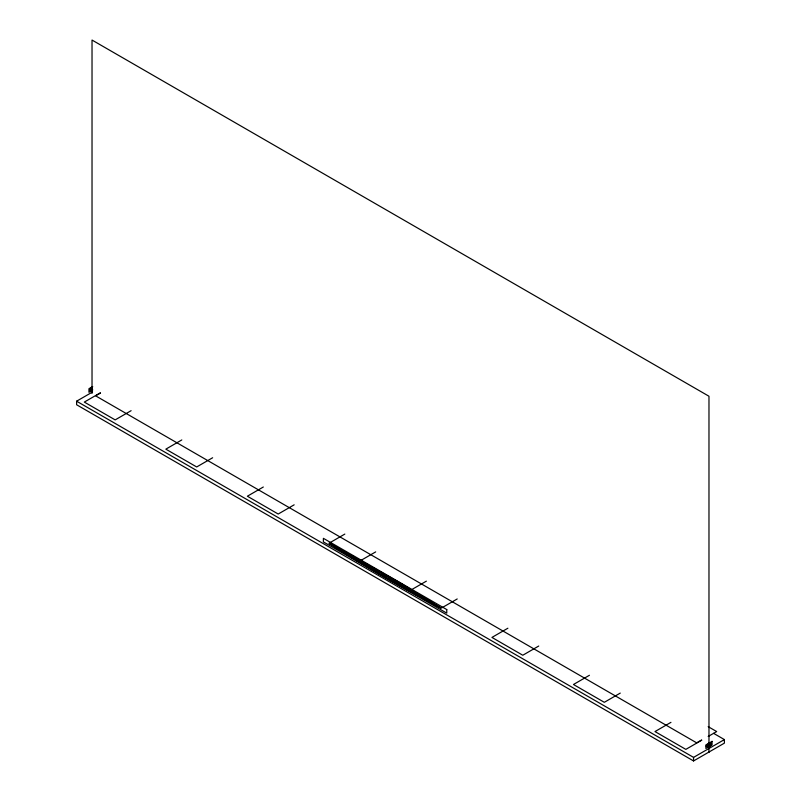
<?xml version="1.0" encoding="UTF-8"?>
<svg xmlns="http://www.w3.org/2000/svg" width="801" height="801" viewBox="0 0 801 801"><rect width="100%" height="100%" fill="white"/><g stroke="black" fill="none" stroke-linecap="round" stroke-linejoin="round"><path stroke-width="1.2" d="M710.727 743.268L710.657 744.529L708.975 746.011L707.293 746.472L707.223 745.29L710.727 743.268L707.223 745.29M92.025 389.817L90.343 390.277L90.273 389.096L92.025 387.664M92.746 389.867C88.29 393.391 88.941 387.474 92.746 386.763M92.025 386.943L88.941 388.725L88.941 392.29L92.025 390.508M713.571 733.326L724.394 739.583L724.394 743.138L693.556 760.95L76.606 404.755L76.606 401.191L92.556 391.979M100.265 392.87L84.315 402.082L115.164 419.894L131.114 410.683M100.465 393.041L95.619 395.834L696.67 742.847L701.506 740.054M181.797 439.939L165.837 449.151L196.686 466.963L212.645 457.751M263.319 487.008L247.369 496.219L278.207 514.032L294.167 504.82M344.841 534.077L328.891 543.288L359.739 561.101L375.689 551.889M426.372 581.146L410.412 590.357L441.261 608.169L457.221 598.958M507.894 628.214L491.944 637.426L522.793 655.238L538.743 646.027M589.426 675.283L573.466 684.495L604.314 702.307L620.264 693.095M670.948 722.352L654.988 731.563L685.836 749.376L701.796 740.164M708.174 736.479L716.685 731.563L708.174 726.647M76.606 401.191L693.556 757.386L724.394 739.583M90.273 389.096L92.025 388.595M420.155 595.343L418.673 595.714L385.081 576.82L351.479 556.915L349.997 554.833L420.155 595.343L349.997 554.833M708.975 752.439L708.975 396.245L92.025 40.05L92.025 393.351M693.556 757.386L693.556 760.95M385.081 575.589L385.081 576.82M706.292 746.051C711.538 750.497 714.262 736.369 706.292 746.051M712.059 741.356L705.891 744.92L705.891 748.484L712.059 744.92L712.059 741.356M331.444 544.35L329.551 543.669C365.466 566.758 402.613 588.314 440.6 607.789L399.449 582.477L331.444 544.35M446.768 609.571L323.384 538.332L323.384 541.897L446.768 613.125L446.768 609.571"/></g></svg>
